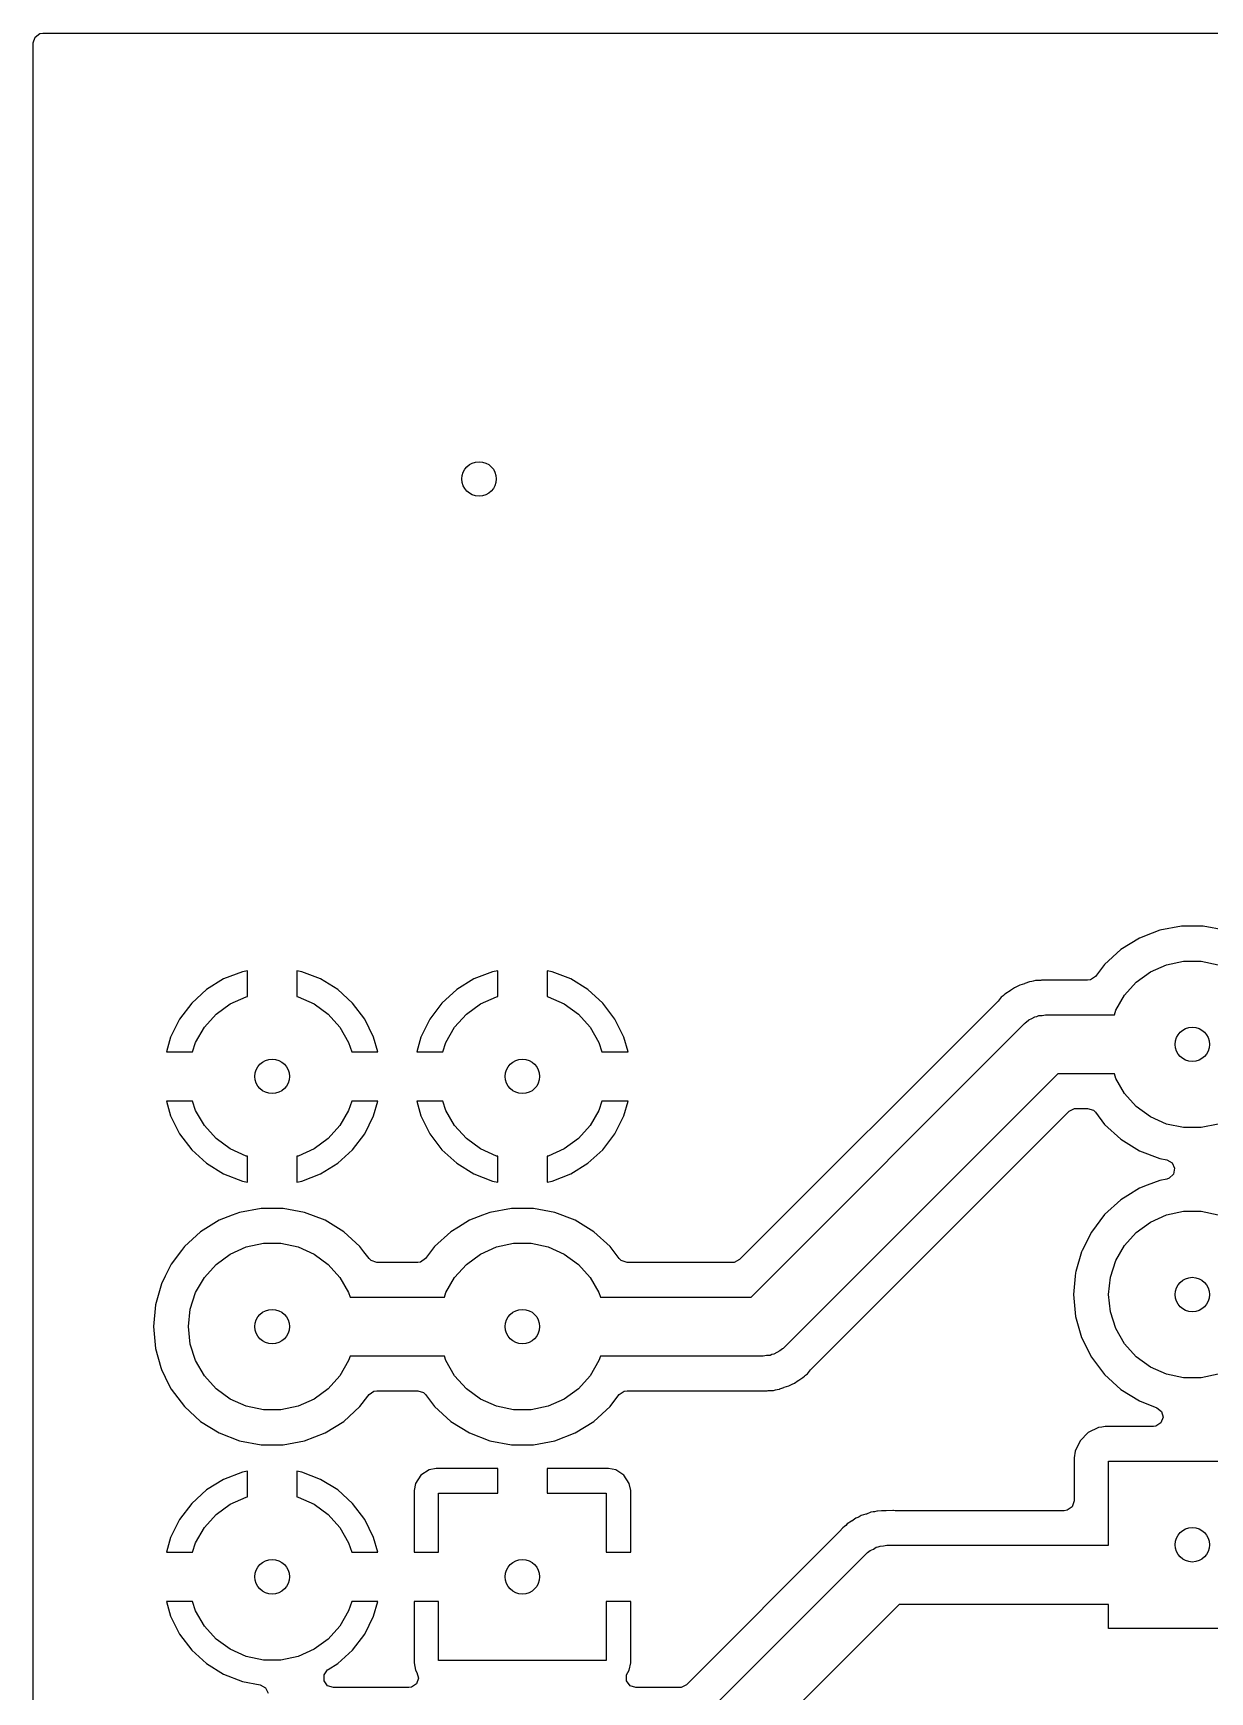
# Model space of a CAD drawing. Extents: x 0.22 to 1.78, y 0.22 to 2.18.
# Drawn here: x 0.222 to 0.692, y 1.515 to 2.178 of the extents above; entities that cross this region are included whole.
import ezdxf

# ---------------------------------------------------------------- set-up
doc = ezdxf.new("R2010")
doc.units = 0
doc.header["$MEASUREMENT"] = 0
doc.layers.add('BLACK', color=7, linetype='CONTINUOUS')

msp = doc.modelspace()

# ---------------------------------------------------------------- linework, layer by layer
at = {"layer": 'BLACK', "linetype": 'CONTINUOUS'}
for p, q in [((0.221831, 2.17427), (0.222575, 2.17656)), ((0.222575, 2.17656), (0.224524, 2.17798)), ((0.224524, 2.17798), (0.225728, 2.17817)), ((0.225728, 2.17817), (0.997806, 2.17817)), ((0.221831, 2.05236), (0.221831, 2.17427)), ((0.221831, 1.95236), (0.221831, 2.05236)), ((0.221831, 1.75138), (0.221831, 1.95236)), ((0.663882, 1.81651), (0.656435, 1.81189)), ((0.669047, 1.81851), (0.663882, 1.81651)), ((0.67205, 1.81967), (0.669047, 1.81851)), ((0.68066, 1.82128), (0.67205, 1.81967)), ((0.689419, 1.82128), (0.68066, 1.82128)), ((0.698029, 1.81967), (0.689419, 1.82128)), ((0.656435, 1.81189), (0.649961, 1.80599)), ((0.30748, 1.80344), (0.305421, 1.80305)), ((0.30748, 1.79315), (0.30748, 1.80344)), ((0.329225, 1.80305), (0.327165, 1.80344)), ((0.327165, 1.80344), (0.327165, 1.79315)), ((0.40748, 1.80344), (0.405421, 1.80305)), ((0.40748, 1.79315), (0.40748, 1.80344)), ((0.429225, 1.80305), (0.427165, 1.80344)), ((0.427165, 1.80344), (0.427165, 1.79315)), ((0.649961, 1.80599), (0.646322, 1.80117)), ((0.668307, 1.803), (0.674698, 1.80584)), ((0.674698, 1.80584), (0.681541, 1.8073)), ((0.681541, 1.8073), (0.688537, 1.8073)), ((0.688537, 1.8073), (0.69538, 1.80584)), ((0.297936, 1.80015), (0.291113, 1.79593)), ((0.30542, 1.80305), (0.297936, 1.80015)), ((0.297936, 1.80015), (0.297936, 1.80015)), ((0.305421, 1.80305), (0.30542, 1.80305)), ((0.336709, 1.80015), (0.329225, 1.80305)), ((0.329225, 1.80305), (0.329225, 1.80305)), ((0.343533, 1.79593), (0.336709, 1.80015)), ((0.336709, 1.80015), (0.336709, 1.80015)), ((0.397936, 1.80015), (0.391113, 1.79593)), ((0.40542, 1.80305), (0.397936, 1.80015)), ((0.397936, 1.80015), (0.397936, 1.80015)), ((0.405421, 1.80305), (0.40542, 1.80305)), ((0.436709, 1.80015), (0.429225, 1.80305)), ((0.429225, 1.80305), (0.429225, 1.80305)), ((0.443533, 1.79593), (0.436709, 1.80015)), ((0.436709, 1.80015), (0.436709, 1.80015)), ((0.613942, 1.79664), (0.612376, 1.7955)), ((0.614791, 1.79697), (0.613942, 1.79664)), ((0.613942, 1.79664), (0.613942, 1.79664)), ((0.613942, 1.79664), (0.613942, 1.79664)), ((0.61534, 1.79724), (0.614791, 1.79697)), ((0.616126, 1.79771), (0.61534, 1.79724)), ((0.617985, 1.79825), (0.616126, 1.79771)), ((0.616126, 1.79771), (0.616126, 1.79771)), ((0.618159, 1.79831), (0.617985, 1.79825)), ((0.619958, 1.79902), (0.618159, 1.79831)), ((0.620864, 1.79913), (0.619958, 1.79902)), ((0.619958, 1.79902), (0.619958, 1.79902)), ((0.621463, 1.79926), (0.620864, 1.79913)), ((0.62234, 1.79951), (0.621463, 1.79926)), ((0.622648, 1.79952), (0.62234, 1.79951)), ((0.62234, 1.79951), (0.62234, 1.79951)), ((0.62234, 1.79951), (0.62234, 1.79951)), ((0.624274, 1.79957), (0.622648, 1.79952)), ((0.624457, 1.79959), (0.624274, 1.79957)), ((0.624767, 1.79963), (0.624457, 1.79959)), ((0.625976, 1.79963), (0.624767, 1.79963)), ((0.626058, 1.79963), (0.625976, 1.79963)), ((0.628807, 1.79971), (0.626058, 1.79963)), ((0.628962, 1.7997), (0.628807, 1.79971)), ((0.629636, 1.79963), (0.628962, 1.7997)), ((0.643212, 1.79963), (0.629636, 1.79963)), ((0.644348, 1.7998), (0.643212, 1.79963)), ((0.646322, 1.80117), (0.644348, 1.7998)), ((0.657966, 1.79369), (0.662647, 1.79888)), ((0.662647, 1.79888), (0.668307, 1.803)), ((0.285181, 1.79052), (0.280345, 1.78412)), ((0.291113, 1.79593), (0.285181, 1.79052)), ((0.294931, 1.78609), (0.300591, 1.7902)), ((0.300591, 1.7902), (0.306982, 1.79305)), ((0.306982, 1.79305), (0.30748, 1.79315)), ((0.327165, 1.79315), (0.327664, 1.79305)), ((0.327664, 1.79305), (0.334055, 1.7902)), ((0.334055, 1.7902), (0.339715, 1.78609)), ((0.349464, 1.79052), (0.343533, 1.79593)), ((0.354301, 1.78412), (0.349464, 1.79052)), ((0.385181, 1.79052), (0.380345, 1.78412)), ((0.391113, 1.79593), (0.385181, 1.79052)), ((0.394931, 1.78609), (0.400591, 1.7902)), ((0.400591, 1.7902), (0.406982, 1.79305)), ((0.406982, 1.79305), (0.40748, 1.79315)), ((0.427165, 1.79315), (0.427664, 1.79305)), ((0.427664, 1.79305), (0.434055, 1.7902)), ((0.434055, 1.7902), (0.439715, 1.78609)), ((0.449464, 1.79052), (0.443533, 1.79593)), ((0.454301, 1.78412), (0.449464, 1.79052)), ((0.60735, 1.79121), (0.504116, 1.68797)), ((0.607474, 1.79134), (0.60735, 1.79121)), ((0.608707, 1.79283), (0.607474, 1.79134)), ((0.609446, 1.79337), (0.608707, 1.79283)), ((0.608707, 1.79283), (0.608707, 1.79283)), ((0.609911, 1.79377), (0.609446, 1.79337)), ((0.610556, 1.79441), (0.609911, 1.79377)), ((0.612223, 1.7954), (0.610556, 1.79441)), ((0.610556, 1.79441), (0.610556, 1.79441)), ((0.612376, 1.7955), (0.612223, 1.7954)), ((0.654468, 1.78763), (0.657966, 1.79369)), ((0.280344, 1.78412), (0.276767, 1.77693)), ((0.280345, 1.78412), (0.280344, 1.78412)), ((0.290249, 1.78089), (0.294931, 1.78609)), ((0.339715, 1.78609), (0.344396, 1.78089)), ((0.357878, 1.77693), (0.354301, 1.78412)), ((0.354301, 1.78412), (0.354301, 1.78412)), ((0.380344, 1.78412), (0.376767, 1.77693)), ((0.380345, 1.78412), (0.380344, 1.78412)), ((0.390249, 1.78089), (0.394931, 1.78609)), ((0.439715, 1.78609), (0.444396, 1.78089)), ((0.457878, 1.77693), (0.454301, 1.78412)), ((0.454301, 1.78412), (0.454301, 1.78412)), ((0.618654, 1.78289), (0.619703, 1.78376)), ((0.619703, 1.78376), (0.620951, 1.78431)), ((0.620951, 1.78431), (0.622111, 1.78503)), ((0.622111, 1.78503), (0.622921, 1.78518)), ((0.622921, 1.78518), (0.623674, 1.78551)), ((0.623674, 1.78551), (0.625037, 1.78558)), ((0.625037, 1.78558), (0.626378, 1.78583)), ((0.626378, 1.78583), (0.653883, 1.78583)), ((0.653883, 1.78583), (0.654468, 1.78763)), ((0.276767, 1.77693), (0.275097, 1.77106)), ((0.286751, 1.77483), (0.290249, 1.78089)), ((0.344396, 1.78089), (0.347894, 1.77483)), ((0.359548, 1.77106), (0.357878, 1.77693)), ((0.376767, 1.77693), (0.375097, 1.77106)), ((0.386751, 1.77483), (0.390249, 1.78089)), ((0.444396, 1.78089), (0.447894, 1.77483)), ((0.459548, 1.77106), (0.457878, 1.77693)), ((0.50869, 1.67303), (0.618026, 1.78237)), ((0.618026, 1.78237), (0.618321, 1.78261)), ((0.618321, 1.78261), (0.618421, 1.78274)), ((0.618421, 1.78274), (0.618654, 1.78289)), ((0.275097, 1.77106), (0.285527, 1.77106)), ((0.285527, 1.77106), (0.286751, 1.77483)), ((0.347894, 1.77483), (0.349119, 1.77106)), ((0.349119, 1.77106), (0.359548, 1.77106)), ((0.375097, 1.77106), (0.385527, 1.77106)), ((0.385527, 1.77106), (0.386751, 1.77483)), ((0.447894, 1.77483), (0.449119, 1.77106)), ((0.449119, 1.77106), (0.459548, 1.77106)), ((0.63127, 1.7622), (0.521934, 1.65287)), ((0.653883, 1.7622), (0.63127, 1.7622)), ((0.654468, 1.7604), (0.653883, 1.7622)), ((0.657966, 1.75435), (0.654468, 1.7604)), ((0.221831, 1.42522), (0.221831, 1.75138)), ((0.285527, 1.75138), (0.275097, 1.75138)), ((0.275097, 1.75138), (0.276767, 1.74551)), ((0.286751, 1.74761), (0.285527, 1.75138)), ((0.349119, 1.75138), (0.347894, 1.74761)), ((0.359548, 1.75138), (0.349119, 1.75138)), ((0.357878, 1.74551), (0.359548, 1.75138)), ((0.385527, 1.75138), (0.375097, 1.75138)), ((0.375097, 1.75138), (0.376767, 1.74551)), ((0.386751, 1.74761), (0.385527, 1.75138)), ((0.449119, 1.75138), (0.447894, 1.74761)), ((0.459548, 1.75138), (0.449119, 1.75138)), ((0.457878, 1.74551), (0.459548, 1.75138)), ((0.662647, 1.74915), (0.657966, 1.75435)), ((0.276767, 1.74551), (0.280344, 1.73832)), ((0.290249, 1.74155), (0.286751, 1.74761)), ((0.347894, 1.74761), (0.344396, 1.74155)), ((0.354301, 1.73832), (0.357878, 1.74551)), ((0.376767, 1.74551), (0.380344, 1.73832)), ((0.390249, 1.74155), (0.386751, 1.74761)), ((0.447894, 1.74761), (0.444396, 1.74155)), ((0.454301, 1.73832), (0.457878, 1.74551)), ((0.532611, 1.64403), (0.635844, 1.74726)), ((0.635844, 1.74726), (0.637991, 1.74836)), ((0.637991, 1.74836), (0.638601, 1.74841)), ((0.638601, 1.74841), (0.643212, 1.74841)), ((0.643212, 1.74841), (0.645503, 1.74766)), ((0.645503, 1.74766), (0.646322, 1.74686)), ((0.646322, 1.74686), (0.649961, 1.74204)), ((0.668307, 1.74503), (0.662647, 1.74915)), ((0.674698, 1.74219), (0.668307, 1.74503)), ((0.280344, 1.73832), (0.280345, 1.73832)), ((0.280345, 1.73832), (0.285181, 1.73192)), ((0.294931, 1.73635), (0.290249, 1.74155)), ((0.344396, 1.74155), (0.339715, 1.73635)), ((0.349464, 1.73192), (0.354301, 1.73832)), ((0.354301, 1.73832), (0.354301, 1.73832)), ((0.380344, 1.73832), (0.380345, 1.73832)), ((0.380345, 1.73832), (0.385181, 1.73192)), ((0.394931, 1.73635), (0.390249, 1.74155)), ((0.444396, 1.74155), (0.439715, 1.73635)), ((0.449464, 1.73192), (0.454301, 1.73832)), ((0.454301, 1.73832), (0.454301, 1.73832)), ((0.649961, 1.74204), (0.656435, 1.73614)), ((0.681541, 1.74073), (0.674698, 1.74219)), ((0.688537, 1.74073), (0.681541, 1.74073)), ((0.69538, 1.74219), (0.688537, 1.74073)), ((0.285181, 1.73192), (0.291113, 1.72651)), ((0.300591, 1.73224), (0.294931, 1.73635)), ((0.306982, 1.72939), (0.300591, 1.73224)), ((0.334055, 1.73224), (0.327664, 1.72939)), ((0.339715, 1.73635), (0.334055, 1.73224)), ((0.343533, 1.72651), (0.349464, 1.73192)), ((0.385181, 1.73192), (0.391113, 1.72651)), ((0.400591, 1.73224), (0.394931, 1.73635)), ((0.406982, 1.72939), (0.400591, 1.73224)), ((0.434055, 1.73224), (0.427664, 1.72939)), ((0.439715, 1.73635), (0.434055, 1.73224)), ((0.443533, 1.72651), (0.449464, 1.73192)), ((0.656435, 1.73614), (0.663882, 1.73153)), ((0.663882, 1.73153), (0.67205, 1.72836)), ((0.291113, 1.72651), (0.297936, 1.72229)), ((0.30748, 1.72929), (0.306982, 1.72939)), ((0.30748, 1.719), (0.30748, 1.72929)), ((0.327664, 1.72939), (0.327165, 1.72929)), ((0.327165, 1.72929), (0.327165, 1.719)), ((0.336709, 1.72229), (0.343533, 1.72651)), ((0.391113, 1.72651), (0.397936, 1.72229)), ((0.40748, 1.72929), (0.406982, 1.72939)), ((0.40748, 1.719), (0.40748, 1.72929)), ((0.427664, 1.72939), (0.427165, 1.72929)), ((0.427165, 1.72929), (0.427165, 1.719)), ((0.436709, 1.72229), (0.443533, 1.72651)), ((0.67205, 1.72836), (0.674802, 1.72785)), ((0.674802, 1.72785), (0.676917, 1.72669)), ((0.676917, 1.72669), (0.677951, 1.72452)), ((0.677951, 1.72452), (0.677508, 1.72215)), ((0.297936, 1.72229), (0.297936, 1.72229)), ((0.297936, 1.72229), (0.305421, 1.71939)), ((0.305421, 1.71939), (0.30748, 1.719)), ((0.30748, 1.719), (0.30748, 1.719)), ((0.327165, 1.719), (0.329225, 1.71939)), ((0.327165, 1.719), (0.327165, 1.719)), ((0.329225, 1.71939), (0.336709, 1.72229)), ((0.336709, 1.72229), (0.336709, 1.72229)), ((0.397936, 1.72229), (0.397936, 1.72229)), ((0.397936, 1.72229), (0.405421, 1.71939)), ((0.405421, 1.71939), (0.40748, 1.719)), ((0.427165, 1.719), (0.429225, 1.71939)), ((0.429225, 1.71939), (0.436709, 1.72229)), ((0.436709, 1.72229), (0.436709, 1.72229)), ((0.667046, 1.71773), (0.663882, 1.71651)), ((0.67205, 1.71967), (0.667046, 1.71773)), ((0.674802, 1.72018), (0.67205, 1.71967)), ((0.675758, 1.7205), (0.674802, 1.72018)), ((0.677508, 1.72215), (0.675758, 1.7205)), ((0.656435, 1.71189), (0.649961, 1.70599)), ((0.659323, 1.71368), (0.656435, 1.71189)), ((0.663882, 1.71651), (0.659323, 1.71368)), ((0.301331, 1.70571), (0.296165, 1.70371)), ((0.304333, 1.70687), (0.301331, 1.70571)), ((0.312943, 1.70848), (0.304333, 1.70687)), ((0.321702, 1.70848), (0.312943, 1.70848)), ((0.330312, 1.70687), (0.321702, 1.70848)), ((0.330313, 1.70687), (0.330312, 1.70687)), ((0.33848, 1.70371), (0.330313, 1.70687)), ((0.330313, 1.70687), (0.330313, 1.70687)), ((0.401331, 1.70571), (0.396165, 1.70371)), ((0.404333, 1.70687), (0.401331, 1.70571)), ((0.412943, 1.70848), (0.404333, 1.70687)), ((0.421702, 1.70848), (0.412943, 1.70848)), ((0.430312, 1.70687), (0.421702, 1.70848)), ((0.430313, 1.70687), (0.430312, 1.70687)), ((0.43848, 1.70371), (0.430313, 1.70687)), ((0.430313, 1.70687), (0.430313, 1.70687)), ((0.649961, 1.70599), (0.644683, 1.699)), ((0.668307, 1.703), (0.674698, 1.70584)), ((0.674698, 1.70584), (0.681541, 1.7073)), ((0.681541, 1.7073), (0.688537, 1.7073)), ((0.688537, 1.7073), (0.69538, 1.70584)), ((0.288718, 1.6991), (0.282245, 1.6932)), ((0.296165, 1.70371), (0.288718, 1.6991)), ((0.345928, 1.6991), (0.33848, 1.70371)), ((0.352401, 1.6932), (0.345928, 1.6991)), ((0.388718, 1.6991), (0.382245, 1.6932)), ((0.391821, 1.70102), (0.388718, 1.6991)), ((0.396165, 1.70371), (0.391821, 1.70102)), ((0.445928, 1.6991), (0.43848, 1.70371)), ((0.452401, 1.6932), (0.445928, 1.6991)), ((0.644683, 1.699), (0.640994, 1.6916)), ((0.644683, 1.699), (0.644683, 1.699)), ((0.657966, 1.69369), (0.662647, 1.69888)), ((0.662647, 1.69888), (0.668307, 1.703)), ((0.281035, 1.6916), (0.276966, 1.68621)), ((0.282245, 1.6932), (0.281035, 1.6916)), ((0.300591, 1.6902), (0.306982, 1.69305)), ((0.306982, 1.69305), (0.313825, 1.6945)), ((0.313825, 1.6945), (0.320821, 1.6945)), ((0.320821, 1.6945), (0.327664, 1.69305)), ((0.327664, 1.69305), (0.334055, 1.6902)), ((0.353938, 1.69116), (0.352401, 1.6932)), ((0.35604, 1.68838), (0.353938, 1.69116)), ((0.382245, 1.6932), (0.378606, 1.68838)), ((0.400591, 1.6902), (0.406982, 1.69305)), ((0.406982, 1.69305), (0.413825, 1.6945)), ((0.413825, 1.6945), (0.420821, 1.6945)), ((0.420821, 1.6945), (0.427664, 1.69305)), ((0.427664, 1.69305), (0.434055, 1.6902)), ((0.453938, 1.69116), (0.452401, 1.6932)), ((0.45604, 1.68838), (0.453938, 1.69116)), ((0.640778, 1.69116), (0.638522, 1.68323)), ((0.640994, 1.6916), (0.640778, 1.69116)), ((0.654468, 1.68763), (0.657966, 1.69369)), ((0.276966, 1.68621), (0.274577, 1.68141)), ((0.276966, 1.68621), (0.276966, 1.68621)), ((0.290249, 1.68089), (0.294931, 1.68609)), ((0.294931, 1.68609), (0.300591, 1.6902)), ((0.334055, 1.6902), (0.339715, 1.68609)), ((0.339715, 1.68609), (0.344396, 1.68089)), ((0.356859, 1.68758), (0.35604, 1.68838)), ((0.35915, 1.68683), (0.356859, 1.68758)), ((0.375495, 1.68683), (0.35915, 1.68683)), ((0.376631, 1.687), (0.375495, 1.68683)), ((0.378606, 1.68838), (0.376631, 1.687)), ((0.390249, 1.68089), (0.394931, 1.68609)), ((0.394931, 1.68609), (0.400591, 1.6902)), ((0.434055, 1.6902), (0.439715, 1.68609)), ((0.439715, 1.68609), (0.444396, 1.68089)), ((0.456859, 1.68758), (0.45604, 1.68838)), ((0.45915, 1.68683), (0.456859, 1.68758)), ((0.50136, 1.68683), (0.45915, 1.68683)), ((0.50197, 1.68688), (0.50136, 1.68683)), ((0.504116, 1.68797), (0.50197, 1.68688)), ((0.652306, 1.68097), (0.654468, 1.68763)), ((0.273062, 1.67837), (0.270665, 1.66994)), ((0.274577, 1.68141), (0.273062, 1.67837)), ((0.286751, 1.67483), (0.290249, 1.68089)), ((0.344396, 1.68089), (0.347894, 1.67483)), ((0.386751, 1.67483), (0.390249, 1.68089)), ((0.444396, 1.68089), (0.447894, 1.67483)), ((0.638258, 1.68141), (0.637573, 1.67402)), ((0.638381, 1.68274), (0.638258, 1.68141)), ((0.638522, 1.68323), (0.638381, 1.68274)), ((0.651575, 1.67402), (0.652306, 1.68097)), ((0.28459, 1.66818), (0.286751, 1.67483)), ((0.347894, 1.67483), (0.348479, 1.67303)), ((0.348479, 1.67303), (0.386166, 1.67303)), ((0.386166, 1.67303), (0.386751, 1.67483)), ((0.447894, 1.67483), (0.448479, 1.67303)), ((0.448479, 1.67303), (0.50869, 1.67303)), ((0.637573, 1.67402), (0.638381, 1.66529)), ((0.652306, 1.66706), (0.651575, 1.67402)), ((0.270665, 1.66994), (0.269857, 1.66122)), ((0.283858, 1.66122), (0.28459, 1.66818)), ((0.638381, 1.66529), (0.640778, 1.65687)), ((0.654468, 1.6604), (0.652306, 1.66706)), ((0.269857, 1.66122), (0.270665, 1.6525)), ((0.28459, 1.65426), (0.283858, 1.66122)), ((0.657966, 1.65435), (0.654468, 1.6604)), ((0.270665, 1.6525), (0.272838, 1.64486)), ((0.286751, 1.64761), (0.28459, 1.65426)), ((0.519009, 1.65093), (0.517849, 1.65021)), ((0.520258, 1.65148), (0.519009, 1.65093)), ((0.521307, 1.65235), (0.520258, 1.65148)), ((0.52154, 1.65249), (0.521307, 1.65235)), ((0.521639, 1.65262), (0.52154, 1.65249)), ((0.521934, 1.65287), (0.521639, 1.65262)), ((0.640778, 1.65687), (0.644683, 1.64903)), ((0.662647, 1.64915), (0.657966, 1.65435)), ((0.272838, 1.64486), (0.273062, 1.64407)), ((0.273062, 1.64407), (0.276089, 1.63799)), ((0.290249, 1.64155), (0.286751, 1.64761)), ((0.347894, 1.64761), (0.344396, 1.64155)), ((0.348479, 1.64941), (0.347894, 1.64761)), ((0.386166, 1.64941), (0.348479, 1.64941)), ((0.386751, 1.64761), (0.386166, 1.64941)), ((0.390249, 1.64155), (0.386751, 1.64761)), ((0.447894, 1.64761), (0.444396, 1.64155)), ((0.448479, 1.64941), (0.447894, 1.64761)), ((0.513583, 1.64941), (0.448479, 1.64941)), ((0.514924, 1.64966), (0.513583, 1.64941)), ((0.516287, 1.64972), (0.514924, 1.64966)), ((0.51704, 1.65006), (0.516287, 1.64972)), ((0.517849, 1.65021), (0.51704, 1.65006)), ((0.644683, 1.64903), (0.649961, 1.64204)), ((0.668307, 1.64503), (0.662647, 1.64915)), ((0.674698, 1.64219), (0.668307, 1.64503)), ((0.276089, 1.63799), (0.276966, 1.63623)), ((0.294931, 1.63635), (0.290249, 1.64155)), ((0.344396, 1.64155), (0.339715, 1.63635)), ((0.394931, 1.63635), (0.390249, 1.64155)), ((0.444396, 1.64155), (0.439715, 1.63635)), ((0.521975, 1.63699), (0.523835, 1.63753)), ((0.523835, 1.63753), (0.524621, 1.63799)), ((0.524621, 1.63799), (0.52517, 1.63826)), ((0.52517, 1.63826), (0.526019, 1.6386)), ((0.526019, 1.6386), (0.527584, 1.63974)), ((0.527584, 1.63974), (0.527738, 1.63984)), ((0.527738, 1.63984), (0.529404, 1.64082)), ((0.529404, 1.64082), (0.53005, 1.64147)), ((0.53005, 1.64147), (0.530515, 1.64187)), ((0.530515, 1.64187), (0.531253, 1.6424)), ((0.531253, 1.6424), (0.532487, 1.64389)), ((0.532487, 1.64389), (0.532611, 1.64403)), ((0.649961, 1.64204), (0.656435, 1.63614)), ((0.681541, 1.64073), (0.674698, 1.64219)), ((0.688537, 1.64073), (0.681541, 1.64073)), ((0.69538, 1.64219), (0.688537, 1.64073)), ((0.276966, 1.63623), (0.282245, 1.62924)), ((0.300591, 1.63224), (0.294931, 1.63635)), ((0.306982, 1.62939), (0.300591, 1.63224)), ((0.334055, 1.63224), (0.327664, 1.62939)), ((0.339715, 1.63635), (0.334055, 1.63224)), ((0.352401, 1.62924), (0.355518, 1.63337)), ((0.355518, 1.63337), (0.35604, 1.63406)), ((0.35604, 1.63406), (0.358014, 1.63544)), ((0.358014, 1.63544), (0.35915, 1.63561)), ((0.35915, 1.63561), (0.375495, 1.63561)), ((0.375495, 1.63561), (0.377786, 1.63487)), ((0.377786, 1.63487), (0.378606, 1.63406)), ((0.378606, 1.63406), (0.380197, 1.63196)), ((0.380197, 1.63196), (0.382245, 1.62924)), ((0.400591, 1.63224), (0.394931, 1.63635)), ((0.406982, 1.62939), (0.400591, 1.63224)), ((0.434055, 1.63224), (0.427664, 1.62939)), ((0.439715, 1.63635), (0.434055, 1.63224)), ((0.452401, 1.62924), (0.455518, 1.63337)), ((0.455518, 1.63337), (0.45604, 1.63406)), ((0.45604, 1.63406), (0.458014, 1.63544)), ((0.458014, 1.63544), (0.45915, 1.63561)), ((0.45915, 1.63561), (0.510325, 1.63561)), ((0.510325, 1.63561), (0.510998, 1.63554)), ((0.510998, 1.63554), (0.511153, 1.63552)), ((0.511153, 1.63552), (0.512569, 1.63557)), ((0.511153, 1.63552), (0.511153, 1.63552)), ((0.511153, 1.63552), (0.511153, 1.63552)), ((0.511153, 1.63552), (0.511153, 1.63552)), ((0.512569, 1.63557), (0.513984, 1.63561)), ((0.513984, 1.63561), (0.515194, 1.63561)), ((0.515194, 1.63561), (0.515504, 1.63565)), ((0.515504, 1.63565), (0.515686, 1.63566)), ((0.515686, 1.63566), (0.517621, 1.63572)), ((0.517621, 1.63572), (0.518497, 1.63598)), ((0.518497, 1.63598), (0.519096, 1.6361)), ((0.519096, 1.6361), (0.520002, 1.63622)), ((0.520002, 1.63622), (0.52004, 1.63623)), ((0.52004, 1.63623), (0.520251, 1.63632)), ((0.520251, 1.63632), (0.521803, 1.63693)), ((0.521803, 1.63693), (0.521975, 1.63699)), ((0.656435, 1.63614), (0.663882, 1.63153)), ((0.663882, 1.63153), (0.670888, 1.62881)), ((0.282245, 1.62924), (0.288718, 1.62334)), ((0.313825, 1.62794), (0.306982, 1.62939)), ((0.320821, 1.62794), (0.313825, 1.62794)), ((0.327664, 1.62939), (0.320821, 1.62794)), ((0.345928, 1.62334), (0.352401, 1.62924)), ((0.382245, 1.62924), (0.388718, 1.62334)), ((0.413825, 1.62794), (0.406982, 1.62939)), ((0.420821, 1.62794), (0.413825, 1.62794)), ((0.427664, 1.62939), (0.420821, 1.62794)), ((0.445928, 1.62334), (0.452401, 1.62924)), ((0.670888, 1.62881), (0.672755, 1.62729)), ((0.673371, 1.62496), (0.672501, 1.62271)), ((0.672755, 1.62729), (0.673371, 1.62496)), ((0.288718, 1.62334), (0.296165, 1.61873)), ((0.296165, 1.61873), (0.304333, 1.61557)), ((0.330313, 1.61557), (0.33848, 1.61873)), ((0.33848, 1.61873), (0.345928, 1.62334)), ((0.388718, 1.62334), (0.396165, 1.61873)), ((0.396165, 1.61873), (0.404333, 1.61557)), ((0.430313, 1.61557), (0.43848, 1.61873)), ((0.43848, 1.61873), (0.445928, 1.62334)), ((0.643446, 1.61887), (0.640189, 1.61561)), ((0.647583, 1.62089), (0.643446, 1.61887)), ((0.648924, 1.62108), (0.647583, 1.62089)), ((0.650265, 1.62128), (0.648924, 1.62108)), ((0.66948, 1.62128), (0.650265, 1.62128)), ((0.670477, 1.62141), (0.66948, 1.62128)), ((0.672501, 1.62271), (0.670477, 1.62141)), ((0.304333, 1.61557), (0.312943, 1.61396)), ((0.312943, 1.61396), (0.321702, 1.61396)), ((0.321702, 1.61396), (0.330313, 1.61557)), ((0.404333, 1.61557), (0.412943, 1.61396)), ((0.412943, 1.61396), (0.421702, 1.61396)), ((0.421702, 1.61396), (0.430313, 1.61557)), ((0.638166, 1.61147), (0.637776, 1.60879)), ((0.640189, 1.61561), (0.638166, 1.61147)), ((0.382889, 1.60453), (0.380018, 1.60396)), ((0.40748, 1.60453), (0.382889, 1.60453)), ((0.40748, 1.59469), (0.40748, 1.60453)), ((0.40748, 1.60453), (0.40748, 1.60453)), ((0.427165, 1.60453), (0.427165, 1.59469)), ((0.451757, 1.60453), (0.427165, 1.60453)), ((0.427165, 1.60453), (0.427165, 1.60453)), ((0.454628, 1.60396), (0.451757, 1.60453)), ((0.637776, 1.60879), (0.637776, 1.59152)), ((0.651575, 1.57382), (0.651575, 1.60748)), ((0.651575, 1.60748), (0.718504, 1.60748)), ((0.297936, 1.60015), (0.291113, 1.59593)), ((0.30542, 1.60305), (0.297936, 1.60015)), ((0.297936, 1.60015), (0.297936, 1.60015)), ((0.305421, 1.60305), (0.30542, 1.60305)), ((0.30748, 1.60344), (0.305421, 1.60305)), ((0.30748, 1.59315), (0.30748, 1.60344)), ((0.329225, 1.60305), (0.327165, 1.60344)), ((0.327165, 1.60344), (0.327165, 1.59315)), ((0.336709, 1.60015), (0.329225, 1.60305)), ((0.329225, 1.60305), (0.329225, 1.60305)), ((0.343533, 1.59593), (0.336709, 1.60015)), ((0.336709, 1.60015), (0.336709, 1.60015)), ((0.374587, 1.59853), (0.374016, 1.59565)), ((0.376762, 1.60178), (0.374587, 1.59853)), ((0.374587, 1.59853), (0.374587, 1.59853)), ((0.380018, 1.60396), (0.376762, 1.60178)), ((0.376762, 1.60178), (0.376762, 1.60178)), ((0.380018, 1.60396), (0.380018, 1.60396)), ((0.457883, 1.60178), (0.454628, 1.60396)), ((0.454628, 1.60396), (0.454628, 1.60396)), ((0.457884, 1.60178), (0.457883, 1.60178)), ((0.460059, 1.59853), (0.457884, 1.60178)), ((0.46063, 1.59565), (0.460059, 1.59853)), ((0.460059, 1.59853), (0.460059, 1.59853)), ((0.291113, 1.59593), (0.285181, 1.59052)), ((0.300591, 1.5902), (0.306982, 1.59305)), ((0.306982, 1.59305), (0.30748, 1.59315)), ((0.327165, 1.59315), (0.327664, 1.59305)), ((0.327664, 1.59305), (0.334055, 1.5902)), ((0.349464, 1.59052), (0.343533, 1.59593)), ((0.374016, 1.59565), (0.374016, 1.59565)), ((0.374016, 1.59565), (0.374016, 1.57106)), ((0.383858, 1.57106), (0.383858, 1.59469)), ((0.383858, 1.59469), (0.40748, 1.59469)), ((0.427165, 1.59469), (0.450787, 1.59469)), ((0.450787, 1.59469), (0.450787, 1.57106)), ((0.46063, 1.57106), (0.46063, 1.59565)), ((0.46063, 1.59565), (0.46063, 1.59565)), ((0.637776, 1.59152), (0.637031, 1.58922)), ((0.285181, 1.59052), (0.280345, 1.58412)), ((0.290249, 1.58089), (0.294931, 1.58609)), ((0.294931, 1.58609), (0.300591, 1.5902)), ((0.334055, 1.5902), (0.339715, 1.58609)), ((0.339715, 1.58609), (0.344396, 1.58089)), ((0.354301, 1.58412), (0.349464, 1.59052)), ((0.550556, 1.58463), (0.548991, 1.58349)), ((0.551405, 1.58496), (0.550556, 1.58463)), ((0.550556, 1.58463), (0.550556, 1.58463)), ((0.551954, 1.58523), (0.551405, 1.58496)), ((0.55274, 1.5857), (0.551954, 1.58523)), ((0.554599, 1.58624), (0.55274, 1.5857)), ((0.55274, 1.5857), (0.55274, 1.5857)), ((0.554773, 1.5863), (0.554599, 1.58624)), ((0.556572, 1.58701), (0.554773, 1.5863)), ((0.557479, 1.58713), (0.556572, 1.58701)), ((0.556572, 1.58701), (0.556572, 1.58701)), ((0.558077, 1.58725), (0.557479, 1.58713)), ((0.558954, 1.5875), (0.558077, 1.58725)), ((0.559171, 1.58751), (0.558954, 1.5875)), ((0.558954, 1.5875), (0.558954, 1.5875)), ((0.558954, 1.5875), (0.558954, 1.5875)), ((0.560888, 1.58756), (0.559171, 1.58751)), ((0.561071, 1.58758), (0.560888, 1.58756)), ((0.561381, 1.58762), (0.561071, 1.58758)), ((0.56259, 1.58762), (0.561381, 1.58762)), ((0.562672, 1.58762), (0.56259, 1.58762)), ((0.565421, 1.58771), (0.562672, 1.58762)), ((0.565577, 1.58769), (0.565421, 1.58771)), ((0.56625, 1.58762), (0.565577, 1.58769)), ((0.633878, 1.58762), (0.56625, 1.58762)), ((0.635082, 1.58781), (0.633878, 1.58762)), ((0.637031, 1.58922), (0.635082, 1.58781)), ((0.280344, 1.58412), (0.276767, 1.57693)), ((0.280345, 1.58412), (0.280344, 1.58412)), ((0.286751, 1.57483), (0.290249, 1.58089)), ((0.344396, 1.58089), (0.347894, 1.57483)), ((0.357878, 1.57693), (0.354301, 1.58412)), ((0.354301, 1.58412), (0.354301, 1.58412)), ((0.543964, 1.5792), (0.482856, 1.51809)), ((0.544088, 1.57933), (0.543964, 1.5792)), ((0.545321, 1.58083), (0.544088, 1.57933)), ((0.54606, 1.58136), (0.545321, 1.58083)), ((0.545321, 1.58083), (0.545321, 1.58083)), ((0.546525, 1.58176), (0.54606, 1.58136)), ((0.547171, 1.5824), (0.546525, 1.58176)), ((0.548837, 1.58339), (0.547171, 1.5824)), ((0.547171, 1.5824), (0.547171, 1.5824)), ((0.548991, 1.58349), (0.548837, 1.58339)), ((0.276767, 1.57693), (0.275097, 1.57106)), ((0.285527, 1.57106), (0.286751, 1.57483)), ((0.347894, 1.57483), (0.349119, 1.57106)), ((0.359548, 1.57106), (0.357878, 1.57693)), ((0.555268, 1.57088), (0.556317, 1.57175)), ((0.556317, 1.57175), (0.557565, 1.5723)), ((0.557565, 1.5723), (0.558726, 1.57302)), ((0.558726, 1.57302), (0.559535, 1.57317)), ((0.559535, 1.57317), (0.560288, 1.57351)), ((0.560288, 1.57351), (0.561651, 1.57357)), ((0.561651, 1.57357), (0.562992, 1.57382)), ((0.562992, 1.57382), (0.651575, 1.57382)), ((0.275097, 1.57106), (0.285527, 1.57106)), ((0.349119, 1.57106), (0.359548, 1.57106)), ((0.374016, 1.57106), (0.374016, 1.57106)), ((0.374016, 1.57106), (0.383858, 1.57106)), ((0.450787, 1.57106), (0.46063, 1.57106)), ((0.46063, 1.57106), (0.46063, 1.57106)), ((0.487431, 1.50315), (0.55464, 1.57036)), ((0.55464, 1.57036), (0.554936, 1.5706)), ((0.554936, 1.5706), (0.555035, 1.57074)), ((0.555035, 1.57074), (0.555268, 1.57088)), ((0.285527, 1.55138), (0.275097, 1.55138)), ((0.275097, 1.55138), (0.276767, 1.54551)), ((0.286751, 1.54761), (0.285527, 1.55138)), ((0.349119, 1.55138), (0.347894, 1.54761)), ((0.359548, 1.55138), (0.349119, 1.55138)), ((0.357878, 1.54551), (0.359548, 1.55138)), ((0.383858, 1.55138), (0.374016, 1.55138)), ((0.374016, 1.55138), (0.374016, 1.55138)), ((0.374016, 1.55138), (0.374016, 1.52679)), ((0.383858, 1.52776), (0.383858, 1.55138)), ((0.46063, 1.55138), (0.450787, 1.55138)), ((0.450787, 1.55138), (0.450787, 1.52776)), ((0.46063, 1.52679), (0.46063, 1.55138)), ((0.276767, 1.54551), (0.280344, 1.53832)), ((0.290249, 1.54155), (0.286751, 1.54761)), ((0.347894, 1.54761), (0.344396, 1.54155)), ((0.354301, 1.53832), (0.357878, 1.54551)), ((0.567884, 1.5502), (0.500674, 1.48299)), ((0.651575, 1.5502), (0.567884, 1.5502)), ((0.651575, 1.54055), (0.651575, 1.5502)), ((0.280344, 1.53832), (0.280345, 1.53832)), ((0.280345, 1.53832), (0.285181, 1.53192)), ((0.294931, 1.53635), (0.290249, 1.54155)), ((0.344396, 1.54155), (0.339715, 1.53635)), ((0.349464, 1.53192), (0.354301, 1.53832)), ((0.354301, 1.53832), (0.354301, 1.53832)), ((0.718504, 1.54055), (0.651575, 1.54055)), ((0.285181, 1.53192), (0.291113, 1.52651)), ((0.300591, 1.53224), (0.294931, 1.53635)), ((0.306982, 1.52939), (0.300591, 1.53224)), ((0.334055, 1.53224), (0.327664, 1.52939)), ((0.339715, 1.53635), (0.334055, 1.53224)), ((0.343533, 1.52651), (0.349464, 1.53192)), ((0.291113, 1.52651), (0.297936, 1.52229)), ((0.313825, 1.52794), (0.306982, 1.52939)), ((0.320821, 1.52794), (0.313825, 1.52794)), ((0.327664, 1.52939), (0.320821, 1.52794)), ((0.339734, 1.52416), (0.343533, 1.52651)), ((0.374016, 1.52679), (0.374016, 1.52679)), ((0.374016, 1.52679), (0.374587, 1.52392)), ((0.450787, 1.52776), (0.383858, 1.52776)), ((0.460059, 1.52392), (0.46063, 1.52679)), ((0.46063, 1.52679), (0.46063, 1.52679)), ((0.297936, 1.52229), (0.297936, 1.52229)), ((0.297936, 1.52229), (0.305421, 1.51939)), ((0.305421, 1.51939), (0.312575, 1.51805)), ((0.338079, 1.52205), (0.339495, 1.524)), ((0.338079, 1.51964), (0.338079, 1.52205)), ((0.339495, 1.51769), (0.338079, 1.51964)), ((0.339495, 1.524), (0.339734, 1.52416)), ((0.375011, 1.51843), (0.373008, 1.5171)), ((0.374587, 1.52392), (0.374587, 1.52392)), ((0.374587, 1.52392), (0.375191, 1.52301)), ((0.375844, 1.52069), (0.375011, 1.51843)), ((0.375191, 1.52301), (0.375844, 1.52069)), ((0.458989, 1.52205), (0.459455, 1.52301)), ((0.458989, 1.51964), (0.458989, 1.52205)), ((0.460405, 1.51769), (0.458989, 1.51964)), ((0.459455, 1.52301), (0.460059, 1.52392)), ((0.460059, 1.52392), (0.460059, 1.52392)), ((0.312575, 1.51805), (0.31469, 1.5169)), ((0.31469, 1.5169), (0.315724, 1.51472)), ((0.341786, 1.51695), (0.339495, 1.51769)), ((0.37195, 1.51695), (0.341786, 1.51695)), ((0.373008, 1.5171), (0.37195, 1.51695)), ((0.462696, 1.51695), (0.460405, 1.51769)), ((0.4801, 1.51695), (0.462696, 1.51695)), ((0.48071, 1.517), (0.4801, 1.51695)), ((0.482856, 1.51809), (0.48071, 1.517))]:
    msp.add_line(p, q, dxfattribs=at)
at = {"layer": 'BLACK'}
for centre in [(0.4, 2), (0.685039, 1.77402), (0.317323, 1.76122), (0.417323, 1.76122), (0.685039, 1.67402), (0.317323, 1.66122), (0.417323, 1.66122), (0.685039, 1.57402), (0.317323, 1.56122), (0.417323, 1.56122)]:
    msp.add_circle(centre, 0.00689, dxfattribs=at)

doc.saveas('drawing.dxf')
